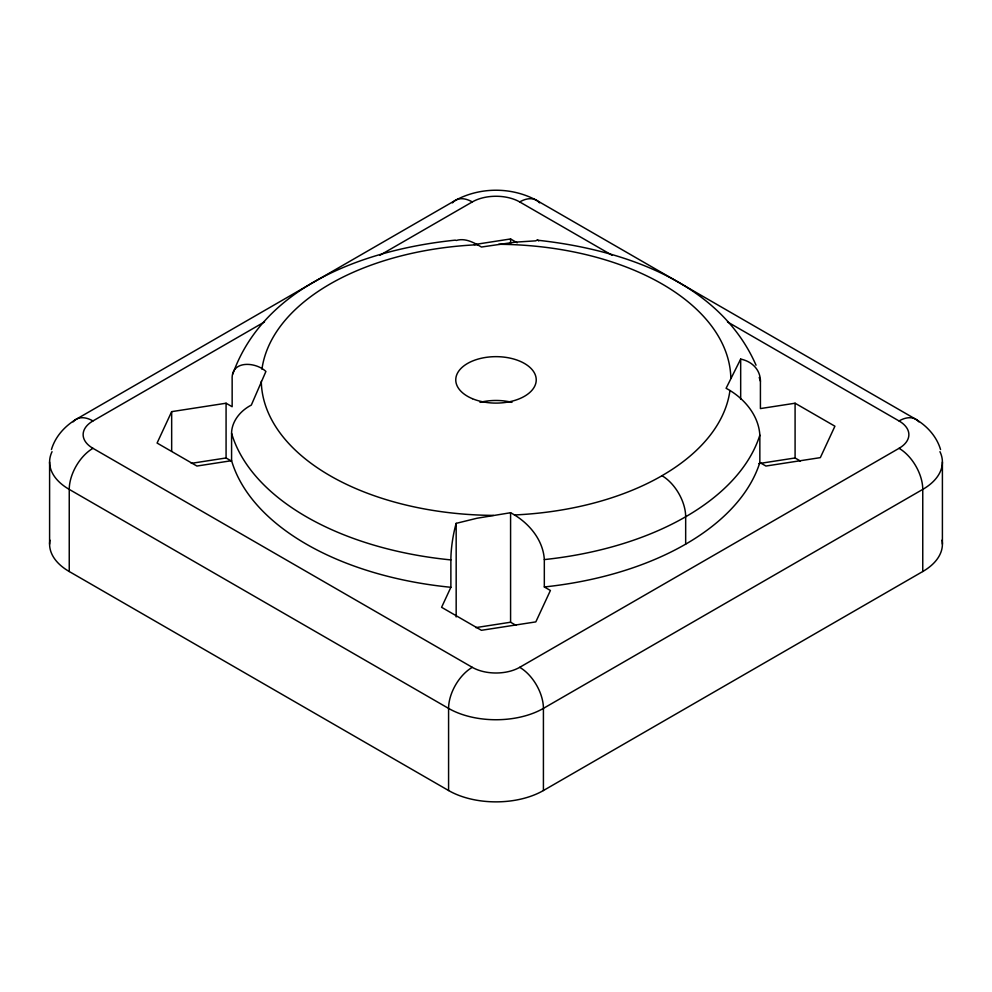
<?xml version="1.0" encoding="UTF-8"?>
<svg xmlns="http://www.w3.org/2000/svg" width="992" height="992" viewBox="0 0 992 992"><rect width="100%" height="100%" fill="white"/><g stroke="black" fill="none" stroke-linecap="round" stroke-linejoin="round"><path stroke-width="1.49" d="M942.4 462.012L942.4 544.137M231.582 460.685L231.582 433.306A33.592 26.486 -24.9 0 1 251.323 405.083L265.906 371.467C255.7 361.733 231 360.009 232.153 379.353L232.153 406.732L226.077 403.223L171.666 411.643L157.083 443.052L196.912 466.042L231.582 460.685A268.237 154.864 0 0 0 450.876 587.289L441.589 607.302L481.418 630.304L535.829 621.885L550.411 590.476L544.323 586.966L544.323 559.587C543.12 539.251 528.017 521.928 510.582 512.728L477.078 518.221L456.171 523.354A33.579 7.093 -81.2 0 0 450.876 559.922L450.876 587.289M51.448 449.537C55.279 436.604 64.778 426.151 76.186 419.281L455.526 200.272C480.326 186.88 511.686 186.893 536.474 200.272L915.814 419.281C927.235 426.151 936.721 436.604 940.552 449.537M232.76 374.145C264.666 284.208 368.429 249.079 455.39 240.138M760.43 381.201A33.579 26.486 -24.9 0 0 740.677 359.092L726.094 388.294C743.529 397.507 758.632 414.83 759.847 435.153L759.847 462.532L765.923 466.042L820.334 457.634L834.917 426.213L795.088 403.223L760.418 408.58L760.418 381.213A268.237 154.864 0 0 0 759.227 377.481M73.11 421.885A33.53 19.356 60 0 1 92.95 420.943L264.529 321.892M379.8 255.328L472.291 201.934A33.517 19.344 0 0 1 519.709 201.934A33.53 19.356 -60 0 1 539.549 202.876M92.963 420.955A33.517 19.344 0 0 0 92.963 448.322L472.291 667.331A33.517 19.344 0 0 0 519.696 667.331L899.05 448.322A33.517 19.344 0 0 0 899.037 420.955L727.471 321.892M49.96 540.144A67.059 38.713 0 0 0 69.242 571.516L448.582 790.525A67.059 38.713 0 0 0 543.418 790.525L922.758 571.516A67.059 38.713 0 0 0 942.04 540.144M456.196 240.486C465.062 237.708 474.027 242.581 481.418 247.033L514.922 242.172L535.829 240.833A33.579 7.093 -81.2 0 1 538.718 240.907M474.3 244.578L510.582 238.96L517.216 242.792M191.307 463.351L226.077 457.969L231.384 461.044M758.806 463.586L795.088 457.969L800.395 461.044M475.813 627.614L510.582 622.232L515.89 625.295M537.28 240.188C621.438 249.215 719.498 281.592 756.04 365.217M519.709 201.934L612.2 255.328M922.758 571.516L922.758 489.391A67.022 38.7 0 0 0 939.957 451.682M795.088 403.223L795.088 457.969M740.677 359.092L740.677 399.28M685.67 544.137L685.67 516.758A33.53 19.356 60 0 0 661.962 475.701A234.881 135.606 0 0 0 729.951 390.538M543.418 790.525L543.418 708.4A33.53 19.356 60 0 0 519.709 667.331M510.582 238.96L510.582 243.524M510.582 512.728L510.582 622.232M456.171 523.354L456.171 616.962M448.582 790.525L448.582 708.4A33.53 19.356 -60 0 1 472.291 667.331M226.077 403.223L226.077 457.969M171.666 411.643L171.666 451.186M69.242 571.516L69.242 489.391A67.022 38.7 0 0 1 52.043 451.682M49.6 462.012L49.6 544.137M759.847 435.153A268.237 154.864 0 0 1 544.323 559.587M450.876 559.91A268.237 154.864 0 0 1 231.582 433.306M759.847 462.532A268.237 154.864 0 0 1 544.323 586.966M661.999 475.714A234.881 135.606 0 0 1 514.464 514.96M261.938 369.21A234.93 135.644 0 0 1 477.524 244.739M493.396 515.394A234.794 135.557 0 0 1 261.28 381.387M498.728 244.292A234.794 135.557 0 0 1 730.844 378.299M480.016 402.368A40.238 23.225 0 0 1 511.984 402.368M92.95 448.322A33.53 19.356 -60 0 0 69.242 489.391L448.582 708.4A67.022 38.7 0 0 0 543.405 708.387L922.758 489.391A33.53 19.356 60 0 0 899.05 448.322M452.451 202.876A33.53 19.356 60 0 1 472.291 201.934M899.05 420.943A33.53 19.356 -60 0 1 918.89 421.885M472.39 398.685A40.238 23.225 0 0 0 536.015 382.28A40.238 23.225 0 0 0 479.595 358.67A40.238 23.225 0 0 0 472.39 398.685"/></g></svg>
